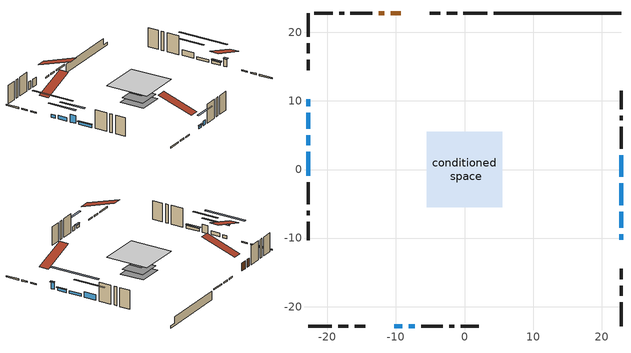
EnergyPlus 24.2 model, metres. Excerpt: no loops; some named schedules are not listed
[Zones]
conditioned space
 floor outside (Floor1 construction): -1.6,-1.6 -1.6,1.6 1.6,1.6 1.6,-1.6 z1.04
 floor outside (Floor2 construction): -0.94,-0.94 -0.94,0.94 0.94,0.94 0.94,-0.94 z1.04
 floor adiabatic (AdiabaticFloorConstruction): -5.54,-5.54 -5.54,5.54 5.54,5.54 5.54,-5.54 z3.48
 floor foundation (Slab1 construction): -3.19,-3.19 -3.19,3.19 3.19,3.19 3.19,-3.19 z-1.19
 floor foundation (Slab2 construction): -2.88,-2.88 -2.88,2.88 2.88,2.88 2.88,-2.88 z0
 wall outside (RimJoist1 construction): 3.31,22.83 -0.16,22.83 / -22.83,-22.83 -19.36,-22.83 / -22.83,22.83 -22.83,19.36 / 22.83,-22.83 22.83,-19.36 z1.04:1.34
 wall outside (RimJoist2 construction): -1.09,22.83 -2.6,22.83 / -18.43,-22.83 -16.92,-22.83 / -22.83,18.43 -22.83,16.92 / 22.83,-18.43 22.83,-16.92 z1.04:1.34
 wall outside (RimJoist3 construction): -3.53,22.83 -5.04,22.83 / -15.99,-22.83 -14.48,-22.83 / -22.83,15.99 -22.83,14.48 / 22.83,-15.99 22.83,-14.48 z1.04:1.34
 wall outside (AdiabaticWallConstruction 1): -9.3,22.83 -10.78,22.83 / -11.71,22.83 -12.52,22.83 z1.04:3.07
 wall outside (AdiabaticWallConstruction): 22.83,-10.22 22.83,-9.41 z1.04:2.92; 22.83,-8.48 22.83,-6.15 / -10.22,-22.83 -9.05,-22.83 / -22.83,10.22 -22.83,9.2 / 22.83,-5.22 22.83,-2.02 / -22.83,2.61 -22.83,-0.94 z1.04:1.75; -22.83,8.28 -22.83,5.94 z1.04:1.96; -22.83,5.01 -22.83,3.54 z1.04:3.07; 22.83,-1.09 22.83,2.11 z1.04:2.49; -8.13,-22.83 -7.26,-22.83 z1.04:2.21
 wall outside (Wall1 construction): -13.45,22.83 -16.64,22.83 / -6.33,-22.83 -3.15,-22.83 / -22.83,-1.87 -22.83,-5.06 / 22.83,3.04 22.83,6.22 z1.04:5.92
 wall outside (Wall2 construction): -17.56,22.83 -18.27,22.83 / -2.22,-22.83 -1.51,-22.83 / -22.83,-5.99 -22.83,-6.7 / 22.83,7.15 22.83,7.86 z1.04:5.92
 wall outside (Wall3 construction): -19.2,22.83 -21.9,22.83 / -0.58,-22.83 2.11,-22.83 / -22.83,-7.62 -22.83,-10.32 / 22.83,8.79 22.83,11.49 z1.04:5.92
 wall foundation (FoundationWall1 construction): 4.24,22.83,-1.19 4.24,22.83,1.04 20.97,22.83,1.04 20.97,22.83,-0.57 22.83,22.83,-0.57 22.83,22.83,-1.19
 window (WindowConstruction 7): 22.83,-10.22 22.83,-9.41 z1.04:2.92
 window (WindowConstruction 5): 22.83,-8.48 22.83,-6.15 z1.04:1.75
 window (WindowConstruction 6): -10.22,-22.83 -9.06,-22.83 z1.04:1.75
 window (WindowConstruction 8): -22.83,10.22 -22.83,9.2 z1.04:1.75
 window (WindowConstruction 9): 22.83,-5.22 22.83,-2.02 z1.04:1.75
 window (WindowConstruction): -22.83,8.28 -22.83,5.94 z1.04:1.95
 window (WindowConstruction 1): -22.83,5.01 -22.83,3.54 z1.04:3.07
 window (WindowConstruction 2): 22.83,-1.09 22.83,2.11 z1.04:2.49
 window (WindowConstruction 3): -8.13,-22.83 -7.26,-22.83 z1.04:2.21
 window (WindowConstruction 4): -22.83,2.61 -22.83,-0.94 z1.04:1.75
 door (Door): -9.3,22.83 -10.78,22.83 z1.04:3.07
 door (Door 1): -11.71,22.83 -12.52,22.83 z1.04:3.07
 ceiling adiabatic (AdiabaticFloorConstruction): 5.54,-5.54 5.54,5.54 -5.54,5.54 -5.54,-5.54 z3.48
 roof outside (Roof1 construction): -8.37,22.83,5.92 -8.37,13.71,8.96 -5.97,13.71,8.96 -5.97,22.83,5.92; -11.15,-22.83,5.92 -11.15,-13.71,8.96 -13.55,-13.71,8.96 -13.55,-22.83,5.92; -22.83,11.15,5.92 -13.71,11.15,8.96 -13.71,13.55,8.96 -22.83,13.55,5.92; 22.83,-11.15,5.92 13.71,-11.15,8.96 13.71,-13.55,8.96 22.83,-13.55,5.92
shading: 22.83,-9.26 22.83,-10.37 23.44,-10.37 23.44,-9.26 z3.07; 22.83,-5.95 22.83,-8.68 23.24,-8.68 23.24,-5.95 z1.95; -8.85,-22.83 -10.42,-22.83 -10.42,-23.24 -8.85,-23.24 z1.95; -22.83,4.12 -22.83,15.3 -23.24,15.3 -23.24,4.12 z6.83; 22.83,3.06 22.83,-10.3 23.24,-10.3 23.24,3.06 z6.83; -22.83,3.3 -22.83,10.92 -23.24,10.92 -23.24,3.3 z4.59; -22.83,0.9 -22.83,7.65 -23.24,7.65 -23.24,0.9 z5.71; 22.83,4.75 22.83,-3.73 23.24,-3.73 23.24,4.75 z5.13; -4.62,-22.83 -10.77,-22.83 -10.77,-23.24 -4.62,-23.24 z4.85; -22.83,-1.14 -22.83,2.81 -23.24,2.81 -23.24,-1.14 z1.95
[Building]
Building 1: Terrain=Suburbs
[Site:Location]
Erieau AUT_ON: Latitude {deg}=42.25; Longitude {deg}=-81.9; Time Zone {hr}=-5; Elevation {m}=178; Keep Site Location Information=Yes
[Site:GroundTemperature:Shallow]
5.2292, 3.30147, 3.1471, 4.0619, 7.73432, 11.3896, 14.5586, 16.5661, 16.7366, 15.1039, 12.0157, 8.47254
[Site:WaterMainsTemperature]
Calculation Method=Schedule; Temperature Schedule=mains temperature schedule
[Material] Roughness=Rough; Thermal Absorptance=0.9
Name | Thickness {m} | Conductivity {W/m-K} | Density {kg/m3} | Specific Heat {J/kg-K} | Solar Absorptance | Visible Absorptance
asphalt or fiberglass shingles | 0.00635 | 0.162714 | 1121.4 | 1465.45 | 0.4 | 0.4
concrete 4.0 in. | 0.1016 | 1.803125 | 2242.8 | 837.4 | 0.7 | 0.7
concrete 8.0 in. | 0.2032 | 1.803125 | 2242.8 | 837.4 | 0.7 | 0.7
door material | 0.04445 | 0.053851 | 512.64 | 1214.23 | 0.7 | 0.7
door material 1 | 0.04445 | 0.20624 | 512.64 | 1214.23 | 0.7 | 0.7
exterior vertical ins | 0.00199794 | 0.029427 | 32.04 | 1214.23 | 0.7 | 0.7
floor covering | 0.0127 | 0.0433444 | 54.468 | 1339.84 | 0.6 | 0.6
floor rigid ins; roof rigid ins | 0.051816 | 0.029427 | 32.04 | 1214.23 | 0.7 | 0.7
floor rigid ins 1; wall rigid ins | 0.512978 | 0.029427 | 32.04 | 1214.23 | 0.7 | 0.7
floor stud and cavity | 0.1397 | 0.768798 | 92.3553 | 1139.71 | 0.7 | 0.7
floor stud and cavity 1 | 0.1397 | 0.251708 | 92.3553 | 1139.71 | 0.7 | 0.7
floor stud and cavity 2 | 0.1397 | 1.75129 | 37.0049 | 1207.88 | 0.7 | 0.7
furniture material conditioned space 1 | 0.1524 | 0.115458 | 640.8 | 1214.23 | 0.6 | 0.6
gypsum board | 0.0127 | 0.160291 | 801 | 837.4 | 0.6 | 0.6
gypsum board 1 | 0.0127 | 0.160291 | 801 | 837.4 | 0.7 | 0.7
osb sheathing 0.5 in. | 0.0127 | 0.115458 | 512.64 | 1214.23 | 0.7 | 0.7
osb sheathing 0.75 in. | 0.01905 | 0.115458 | 512.64 | 1214.23 | 0.7 | 0.7
osb sheathing 2.0 in. | 0.0508 | 0.115458 | 512.64 | 1214.23 | 0.7 | 0.7
rim joist stud and cavity | 0.0508 | 0.0293914 | 125.044 | 1163.47 | 0.6 | 0.6
rim joist stud and cavity 1 | 0.0508 | 0.0383348 | 125.044 | 1163.47 | 0.6 | 0.6
rim joist stud and cavity 2 | 0.0508 | 0.103237 | 50.32683 | 1063.81 | 0.6 | 0.6
roof stud and cavity | 0.2032 | 0.207262 | 78.34581 | 1123.46 | 0.7 | 0.7
wall stud and cavity | 0.1397 | 0.0823866 | 139.0536 | 1170.24 | 0.7 | 0.7
wall stud and cavity 1 | 0.1397 | 0.119486 | 139.0536 | 1170.24 | 0.7 | 0.7
wall stud and cavity 2 | 0.1397 | 0.0958194 | 139.0536 | 1170.24 | 0.7 | 0.7
wall stud and cavity 3 | 0.0889 | 0.380278 | 52.3479 | 1209.89 | 0.7 | 0.7
wall stud and cavity 4 | 0.0889 | 0.391764 | 83.0341 | 1211.67 | 0.7 | 0.7
wood siding | 0.0254 | 0.102417 | 544.68 | 1172.36 | 0.4 | 0.4
wood siding 1; wood siding 2; wood siding 3 | 0.0254 | 0.102417 | 544.68 | 1172.36 | 0.7 | 0.7
[WindowMaterial:SimpleGlazingSystem]
Name | U-Factor {W/m2-K} | Solar Heat Gain Coefficient
WindowMaterial | 2.0878 | 0.5
WindowMaterial 1 | 2.06736 | 0.54
WindowMaterial 2 | 1.84194 | 0.66
WindowMaterial 3 | 2.09461 | 0.5
WindowMaterial 4 | 2.07077 | 0.51
WindowMaterial 5 | 2.12187 | 0.48
WindowMaterial 6 | 3.00934 | 0.59
WindowMaterial 7 | 2.26325 | 0.38
WindowMaterial 8 | 2.02761 | 0.54
[Construction]
AdiabaticFloorConstruction: floor stud and cavity 2, floor rigid ins 1, osb sheathing 0.75 in., floor covering
AdiabaticWallConstruction: wood siding 2, wall rigid ins, wall stud and cavity 3, gypsum board
AdiabaticWallConstruction 1: wood siding 3, wall rigid ins, wall stud and cavity 3, gypsum board
Door: door material
Door 1: door material 1
Floor1 construction: floor stud and cavity, floor rigid ins, osb sheathing 0.75 in., floor covering
Floor2 construction: floor stud and cavity 1, floor rigid ins, osb sheathing 0.75 in., floor covering
FoundationWall1 construction: concrete 8.0 in., gypsum board 1
furniture construction conditioned space 1: furniture material conditioned space 1
PartitionWallConstruction: gypsum board, wall stud and cavity 4, gypsum board
RimJoist1 construction: wood siding 1, osb sheathing 2.0 in., rim joist stud and cavity
RimJoist2 construction: wood siding 1, osb sheathing 2.0 in., rim joist stud and cavity 1
RimJoist3 construction: wood siding 1, rim joist stud and cavity 2
Roof1 construction: asphalt or fiberglass shingles, roof rigid ins, osb sheathing 0.75 in., roof stud and cavity, gypsum board
Slab1 construction; Slab2 construction: concrete 4.0 in.
Wall1 construction: wood siding, osb sheathing 0.5 in., wall stud and cavity, gypsum board
Wall2 construction: wood siding, osb sheathing 0.5 in., wall stud and cavity 1, gypsum board
Wall3 construction: wood siding, osb sheathing 0.5 in., wall stud and cavity 2, gypsum board
WindowConstruction: WindowMaterial
WindowConstruction 1: WindowMaterial 1
WindowConstruction 2: WindowMaterial 2
WindowConstruction 3: WindowMaterial 3
WindowConstruction 4: WindowMaterial 4
WindowConstruction 5; WindowConstruction 6: WindowMaterial 5
WindowConstruction 7: WindowMaterial 6
WindowConstruction 8: WindowMaterial 7
WindowConstruction 9: WindowMaterial 8
[Zone]
conditioned space: Multiplier=1; Volume {m3}=412.5; Part of Total Floor Area=Yes
[Space]
conditioned space 1: Zone=conditioned space; Volume {m3}=412.5
[SurfaceProperty:ExposedFoundationPerimeter] Exposed Perimeter Calculation Method=TotalExposedPerimeter
Name | Total Exposed Perimeter {m}
Slab1 | 18.593
Slab2 | 19.507
[InternalMass] Zone or ZoneList=conditioned space; Space or SpaceList=conditioned space 1
Name | Construction | Surface Area {m2}
furniture mass conditioned space 1 | furniture construction conditioned space 1 | 84.0844
partition wall mass | PartitionWallConstruction | 210.211
[Lights]
interior lighting: Zone or ZoneList or Space or SpaceList=conditioned space 1; Schedule=interior lighting schedule; Design Level Calculation Method=LightingLevel; Lighting Level {W}=343.2; Return Air Fraction=0; Fraction Radiant=0.6; Fraction Visible=0.2; Fraction Replaceable=1
[People]
occupants: Zone or ZoneList or Space or SpaceList=conditioned space 1; Number of People Schedule=occupants schedule; Number of People Calculation Method=People; Number of People=3; Fraction Radiant=0.314171; Sensible Heat Fraction=0.56303; Activity Level Schedule=occupants activity schedule; Carbon Dioxide Generation Rate {m3/s-W}=0; Enable ASHRAE 55 Comfort Warnings=No; Mean Radiant Temperature Calculation Type=EnclosureAveraged
[ElectricEquipment] Zone or ZoneList or Space or SpaceList=conditioned space 1; Design Level Calculation Method=EquipmentLevel
Name | Schedule | Design Level {W} | Fraction Latent | Fraction Radiant | Fraction Lost
clothes dryer | clothes dryer schedule | 140.772 | 0.015 | 0.081 | 0.85
clothes washer | clothes washer schedule | 32.1985 | 0.03 | 0.162 | 0.7
cooking range | cooking range schedule | 215.147 | 0.08 | 0.432 | 0.2
dishwasher | dishwasher schedule | 66.8632 | 0.3 | 0.18 | 0.4
fridge | fridge schedule | 72.9452 | 0 | 0.6 | 0
mech vent house fan | mech vent house fan schedule | 0 | 0 | 0 | 1
mech vent house fan cfis | mech vent house fan cfis schedule | 0 | 0 | 0 | 0
mech vent range fan 0 | mech vent range fan 0 schedule | 57 | 0 | 0 | 1
misc plug loads | misc plug loads schedule | 494.7 | 0.045 | 0.513 | 0.1
whole house fan | Always On Discrete | 0 | 0 | 0 | 1
[OtherEquipment] Zone or ZoneList or Space or SpaceList=conditioned space 1; Design Level Calculation Method=EquipmentLevel
Name | Fuel Type | Schedule | Design Level {W} | Fraction Latent | Fraction Radiant | Fraction Lost
clothes dryer 1 | Electricity | clothes dryer schedule | 0 | 0.015 | 0.081 | 0.85
cooking range 1 | Electricity | cooking range schedule | 0 | 0.08 | 0.432 | 0.2
general water use latent | None | general water use schedule | 62.594 | 1 | 0 | 0
general water use sensible | None | general water use schedule | -61.6891 | 0 | 0.6 | 0
mech vent house fan latent load | None | Always On Discrete | 0 | 1 | 0 | 0
mech vent house fan sensible load | None | Always On Discrete | 0 | 0 | 0 | 0
water heater energy adjustment1 | NaturalGas | Always On Discrete | 0.01 | 0 | 0 | 1
[ZoneInfiltration:DesignFlowRate] Zone or ZoneList or Space or SpaceList=conditioned space 1; Schedule=Always On Discrete; Design Flow Rate Calculation Method=Flow/Zone; Design Flow Rate {m3/s}=0
infil flow; natural vent flow; whole house fan flow
[Foundation:Kiva] Initial Indoor Air Temperature {C}=18; Wall Depth Below Slab {m}=0.2032
Name | Wall Height Above Grade {m} | Custom Block Material Name 1 | Custom Block Depth 1 {m} | Custom Block X Position 1 {m} | Custom Block Z Position 1 {m}
Foundation Kiva 1 | 1.04001 | exterior vertical ins | 2.23001 | 0.2159 | 0
Foundation Kiva 2 | 0.1016
[Foundation:Kiva:Settings]
Soil Conductivity {W/m-K}=0.849921; Soil Density {kg/m3}=1842.3; Soil Specific Heat {J/kg-K}=418.7; Ground Solar Absorptivity=0.9; Ground Thermal Absorptivity=0.9; Ground Surface Roughness {m}=0.03; Far-Field Width {m}=40; Deep-Ground Boundary Condition=ZeroFlux; Deep-Ground Depth {m}=40; Minimum Cell Dimension {m}=0.2; Maximum Cell Growth Coefficient=3; Simulation Timestep=Timestep
[Exterior:Lights]
exterior lighting: Schedule=exterior lighting schedule; Design Level {W}=75.6
[Schedule:Week:Daily]
interior lighting schedule Week Rule - Jan1-Jan27: interior lighting schedule day, interior lighting schedule day, interior lighting schedule day, interior lighting schedule day, interior lighting schedule day, interior lighting schedule day, interior lighting schedule day, interior lighting schedule default day, interior lighting schedule default day, interior lighting schedule default day, interior lighting schedule default day, interior lighting schedule default day
interior lighting schedule Week Rule - Jan28-Feb3: interior lighting schedule day, interior lighting schedule day, interior lighting schedule day, interior lighting schedule day, interior lighting schedule day 1, interior lighting schedule day 1, interior lighting schedule day 1, interior lighting schedule default day, interior lighting schedule default day, interior lighting schedule default day, interior lighting schedule default day, interior lighting schedule default day
interior lighting schedule Week Rule - Feb4-Feb24: interior lighting schedule day 1, interior lighting schedule day 1, interior lighting schedule day 1, interior lighting schedule day 1, interior lighting schedule day 1, interior lighting schedule day 1, interior lighting schedule day 1, interior lighting schedule default day, interior lighting schedule default day, interior lighting schedule default day, interior lighting schedule default day, interior lighting schedule default day
interior lighting schedule Week Rule - Feb25-Mar3: interior lighting schedule day 1, interior lighting schedule day 1, interior lighting schedule day 1, interior lighting schedule day 1, interior lighting schedule day 2, interior lighting schedule day 2, interior lighting schedule day 2, interior lighting schedule default day, interior lighting schedule default day, interior lighting schedule default day, interior lighting schedule default day, interior lighting schedule default day
interior lighting schedule Week Rule - Mar4-Mar31: interior lighting schedule day 2, interior lighting schedule day 2, interior lighting schedule day 2, interior lighting schedule day 2, interior lighting schedule day 2, interior lighting schedule day 2, interior lighting schedule day 2, interior lighting schedule default day, interior lighting schedule default day, interior lighting schedule default day, interior lighting schedule default day, interior lighting schedule default day
interior lighting schedule Week Rule - Apr1-Apr28: interior lighting schedule day 3, interior lighting schedule day 3, interior lighting schedule day 3, interior lighting schedule day 3, interior lighting schedule day 3, interior lighting schedule day 3, interior lighting schedule day 3, interior lighting schedule default day, interior lighting schedule default day, interior lighting schedule default day, interior lighting schedule default day, interior lighting schedule default day
interior lighting schedule Week Rule - Apr29-May5: interior lighting schedule day 3, interior lighting schedule day 3, interior lighting schedule day 4, interior lighting schedule day 4, interior lighting schedule day 4, interior lighting schedule day 4, interior lighting schedule day 4, interior lighting schedule default day, interior lighting schedule default day, interior lighting schedule default day, interior lighting schedule default day, interior lighting schedule default day
interior lighting schedule Week Rule - May6-May26: interior lighting schedule day 4, interior lighting schedule day 4, interior lighting schedule day 4, interior lighting schedule day 4, interior lighting schedule day 4, interior lighting schedule day 4, interior lighting schedule day 4, interior lighting schedule default day, interior lighting schedule default day, interior lighting schedule default day, interior lighting schedule default day, interior lighting schedule default day
interior lighting schedule Week Rule - May27-Jun2: interior lighting schedule day 4, interior lighting schedule day 4, interior lighting schedule day 4, interior lighting schedule day 4, interior lighting schedule day 4, interior lighting schedule day 5, interior lighting schedule day 5, interior lighting schedule default day, interior lighting schedule default day, interior lighting schedule default day, interior lighting schedule default day, interior lighting schedule default day
interior lighting schedule Week Rule - Jun3-Jun30: interior lighting schedule day 5, interior lighting schedule day 5, interior lighting schedule day 5, interior lighting schedule day 5, interior lighting schedule day 5, interior lighting schedule day 5, interior lighting schedule day 5, interior lighting schedule default day, interior lighting schedule default day, interior lighting schedule default day, interior lighting schedule default day, interior lighting schedule default day
interior lighting schedule Week Rule - Jul1-Jul28: interior lighting schedule day 6, interior lighting schedule day 6, interior lighting schedule day 6, interior lighting schedule day 6, interior lighting schedule day 6, interior lighting schedule day 6, interior lighting schedule day 6, interior lighting schedule default day, interior lighting schedule default day, interior lighting schedule default day, interior lighting schedule default day, interior lighting schedule default day
interior lighting schedule Week Rule - Jul29-Aug4: interior lighting schedule day 6, interior lighting schedule day 6, interior lighting schedule day 6, interior lighting schedule day 7, interior lighting schedule day 7, interior lighting schedule day 7, interior lighting schedule day 7, interior lighting schedule default day, interior lighting schedule default day, interior lighting schedule default day, interior lighting schedule default day, interior lighting schedule default day
interior lighting schedule Week Rule - Aug5-Aug25: interior lighting schedule day 7, interior lighting schedule day 7, interior lighting schedule day 7, interior lighting schedule day 7, interior lighting schedule day 7, interior lighting schedule day 7, interior lighting schedule day 7, interior lighting schedule default day, interior lighting schedule default day, interior lighting schedule default day, interior lighting schedule default day, interior lighting schedule default day
interior lighting schedule Week Rule - Aug26-Sep1: interior lighting schedule day 7, interior lighting schedule day 7, interior lighting schedule day 7, interior lighting schedule day 7, interior lighting schedule day 7, interior lighting schedule day 7, interior lighting schedule day 8, interior lighting schedule default day, interior lighting schedule default day, interior lighting schedule default day, interior lighting schedule default day, interior lighting schedule default day
interior lighting schedule Week Rule - Sep2-Sep29: interior lighting schedule day 8, interior lighting schedule day 8, interior lighting schedule day 8, interior lighting schedule day 8, interior lighting schedule day 8, interior lighting schedule day 8, interior lighting schedule day 8, interior lighting schedule default day, interior lighting schedule default day, interior lighting schedule default day, interior lighting schedule default day, interior lighting schedule default day
interior lighting schedule Week Rule - Sep30-Oct6: interior lighting schedule day 8, interior lighting schedule day 9, interior lighting schedule day 9, interior lighting schedule day 9, interior lighting schedule day 9, interior lighting schedule day 9, interior lighting schedule day 9, interior lighting schedule default day, interior lighting schedule default day, interior lighting schedule default day, interior lighting schedule default day, interior lighting schedule default day
interior lighting schedule Week Rule - Oct7-Oct27: interior lighting schedule day 9, interior lighting schedule day 9, interior lighting schedule day 9, interior lighting schedule day 9, interior lighting schedule day 9, interior lighting schedule day 9, interior lighting schedule day 9, interior lighting schedule default day, interior lighting schedule default day, interior lighting schedule default day, interior lighting schedule default day, interior lighting schedule default day
interior lighting schedule Week Rule - Oct28-Nov3: interior lighting schedule day 9, interior lighting schedule day 9, interior lighting schedule day 9, interior lighting schedule day 9, interior lighting schedule day 10, interior lighting schedule day 10, interior lighting schedule day 10, interior lighting schedule default day, interior lighting schedule default day, interior lighting schedule default day, interior lighting schedule default day, interior lighting schedule default day
interior lighting schedule Week Rule - Nov4-Nov24: interior lighting schedule day 10, interior lighting schedule day 10, interior lighting schedule day 10, interior lighting schedule day 10, interior lighting schedule day 10, interior lighting schedule day 10, interior lighting schedule day 10, interior lighting schedule default day, interior lighting schedule default day, interior lighting schedule default day, interior lighting schedule default day, interior lighting schedule default day
interior lighting schedule Week Rule - Nov25-Dec1: interior lighting schedule day 10, interior lighting schedule day 10, interior lighting schedule day 10, interior lighting schedule day 10, interior lighting schedule day 10, interior lighting schedule day 10, interior lighting schedule day 11, interior lighting schedule default day, interior lighting schedule default day, interior lighting schedule default day, interior lighting schedule default day, interior lighting schedule default day
interior lighting schedule Week Rule - Dec2-Dec31: interior lighting schedule day 11, interior lighting schedule day 11, interior lighting schedule day 11, interior lighting schedule day 11, interior lighting schedule day 11, interior lighting schedule day 11, interior lighting schedule day 11, interior lighting schedule default day, interior lighting schedule default day, interior lighting schedule default day, interior lighting schedule default day, interior lighting schedule default day
occupants schedule Week Rule - Jan1-Dec31: occupants schedule day, occupants schedule day, occupants schedule day, occupants schedule day, occupants schedule day, occupants schedule day, occupants schedule day, occupants schedule default day, occupants schedule default day, occupants schedule default day, occupants schedule default day, occupants schedule default day
clothes dryer schedule Week Rule - Jan1-Dec31: clothes dryer schedule day, clothes dryer schedule day, clothes dryer schedule day, clothes dryer schedule day, clothes dryer schedule day, clothes dryer schedule day, clothes dryer schedule day, clothes dryer schedule default day, clothes dryer schedule default day, clothes dryer schedule default day, clothes dryer schedule default day, clothes dryer schedule default day
clothes washer schedule Week Rule - Jan1-Dec31: clothes washer schedule day, clothes washer schedule day, clothes washer schedule day, clothes washer schedule day, clothes washer schedule day, clothes washer schedule day, clothes washer schedule day, clothes washer schedule default day, clothes washer schedule default day, clothes washer schedule default day, clothes washer schedule default day, clothes washer schedule default day
cooking range schedule Week Rule - Jan1-Dec31: cooking range schedule day, cooking range schedule day, cooking range schedule day, cooking range schedule day, cooking range schedule day, cooking range schedule day, cooking range schedule day, cooking range schedule default day, cooking range schedule default day, cooking range schedule default day, cooking range schedule default day, cooking range schedule default day
dishwasher schedule Week Rule - Jan1-Dec31: dishwasher schedule day, dishwasher schedule day, dishwasher schedule day, dishwasher schedule day, dishwasher schedule day, dishwasher schedule day, dishwasher schedule day, dishwasher schedule default day, dishwasher schedule default day, dishwasher schedule default day, dishwasher schedule default day, dishwasher schedule default day
mech vent range fan 0 schedule Week Rule - Jan1-Dec31: mech vent range fan 0 schedule day, mech vent range fan 0 schedule day, mech vent range fan 0 schedule day, mech vent range fan 0 schedule day, mech vent range fan 0 schedule day, mech vent range fan 0 schedule day, mech vent range fan 0 schedule day, mech vent range fan 0 schedule default day, mech vent range fan 0 schedule default day, mech vent range fan 0 schedule default day, mech vent range fan 0 schedule default day, mech vent range fan 0 schedule default day
misc plug loads schedule Week Rule - Jan1-Dec31: misc plug loads schedule day, misc plug loads schedule day, misc plug loads schedule day, misc plug loads schedule day, misc plug loads schedule day, misc plug loads schedule day, misc plug loads schedule day, misc plug loads schedule default day, misc plug loads schedule default day, misc plug loads schedule default day, misc plug loads schedule default day, misc plug loads schedule default day
general water use schedule Week Rule - Jan1-Dec31: general water use schedule day, general water use schedule day, general water use schedule day, general water use schedule day, general water use schedule day, general water use schedule day, general water use schedule day, general water use schedule default day, general water use schedule default day, general water use schedule default day, general water use schedule default day, general water use schedule default day
exterior lighting schedule Week Rule - Jan1-Jan27: exterior lighting schedule day, exterior lighting schedule day, exterior lighting schedule day, exterior lighting schedule day, exterior lighting schedule day, exterior lighting schedule day, exterior lighting schedule day, exterior lighting schedule default day, exterior lighting schedule default day, exterior lighting schedule default day, exterior lighting schedule default day, exterior lighting schedule default day
exterior lighting schedule Week Rule - Jan28-Feb3: exterior lighting schedule day, exterior lighting schedule day, exterior lighting schedule day, exterior lighting schedule day, exterior lighting schedule day 1, exterior lighting schedule day 1, exterior lighting schedule day 1, exterior lighting schedule default day, exterior lighting schedule default day, exterior lighting schedule default day, exterior lighting schedule default day, exterior lighting schedule default day
exterior lighting schedule Week Rule - Feb4-Feb24: exterior lighting schedule day 1, exterior lighting schedule day 1, exterior lighting schedule day 1, exterior lighting schedule day 1, exterior lighting schedule day 1, exterior lighting schedule day 1, exterior lighting schedule day 1, exterior lighting schedule default day, exterior lighting schedule default day, exterior lighting schedule default day, exterior lighting schedule default day, exterior lighting schedule default day
exterior lighting schedule Week Rule - Feb25-Mar3: exterior lighting schedule day 1, exterior lighting schedule day 1, exterior lighting schedule day 1, exterior lighting schedule day 1, exterior lighting schedule day 2, exterior lighting schedule day 2, exterior lighting schedule day 2, exterior lighting schedule default day, exterior lighting schedule default day, exterior lighting schedule default day, exterior lighting schedule default day, exterior lighting schedule default day
exterior lighting schedule Week Rule - Mar4-Mar31: exterior lighting schedule day 2, exterior lighting schedule day 2, exterior lighting schedule day 2, exterior lighting schedule day 2, exterior lighting schedule day 2, exterior lighting schedule day 2, exterior lighting schedule day 2, exterior lighting schedule default day, exterior lighting schedule default day, exterior lighting schedule default day, exterior lighting schedule default day, exterior lighting schedule default day
exterior lighting schedule Week Rule - Apr1-Apr28: exterior lighting schedule day 3, exterior lighting schedule day 3, exterior lighting schedule day 3, exterior lighting schedule day 3, exterior lighting schedule day 3, exterior lighting schedule day 3, exterior lighting schedule day 3, exterior lighting schedule default day, exterior lighting schedule default day, exterior lighting schedule default day, exterior lighting schedule default day, exterior lighting schedule default day
exterior lighting schedule Week Rule - Apr29-May5: exterior lighting schedule day 3, exterior lighting schedule day 3, exterior lighting schedule day 4, exterior lighting schedule day 4, exterior lighting schedule day 4, exterior lighting schedule day 4, exterior lighting schedule day 4, exterior lighting schedule default day, exterior lighting schedule default day, exterior lighting schedule default day, exterior lighting schedule default day, exterior lighting schedule default day
exterior lighting schedule Week Rule - May6-May26: exterior lighting schedule day 4, exterior lighting schedule day 4, exterior lighting schedule day 4, exterior lighting schedule day 4, exterior lighting schedule day 4, exterior lighting schedule day 4, exterior lighting schedule day 4, exterior lighting schedule default day, exterior lighting schedule default day, exterior lighting schedule default day, exterior lighting schedule default day, exterior lighting schedule default day
exterior lighting schedule Week Rule - May27-Jun2: exterior lighting schedule day 4, exterior lighting schedule day 4, exterior lighting schedule day 4, exterior lighting schedule day 4, exterior lighting schedule day 4, exterior lighting schedule day 5, exterior lighting schedule day 5, exterior lighting schedule default day, exterior lighting schedule default day, exterior lighting schedule default day, exterior lighting schedule default day, exterior lighting schedule default day
exterior lighting schedule Week Rule - Jun3-Jun30: exterior lighting schedule day 5, exterior lighting schedule day 5, exterior lighting schedule day 5, exterior lighting schedule day 5, exterior lighting schedule day 5, exterior lighting schedule day 5, exterior lighting schedule day 5, exterior lighting schedule default day, exterior lighting schedule default day, exterior lighting schedule default day, exterior lighting schedule default day, exterior lighting schedule default day
exterior lighting schedule Week Rule - Jul1-Jul28: exterior lighting schedule day 6, exterior lighting schedule day 6, exterior lighting schedule day 6, exterior lighting schedule day 6, exterior lighting schedule day 6, exterior lighting schedule day 6, exterior lighting schedule day 6, exterior lighting schedule default day, exterior lighting schedule default day, exterior lighting schedule default day, exterior lighting schedule default day, exterior lighting schedule default day
exterior lighting schedule Week Rule - Jul29-Aug4: exterior lighting schedule day 6, exterior lighting schedule day 6, exterior lighting schedule day 6, exterior lighting schedule day 7, exterior lighting schedule day 7, exterior lighting schedule day 7, exterior lighting schedule day 7, exterior lighting schedule default day, exterior lighting schedule default day, exterior lighting schedule default day, exterior lighting schedule default day, exterior lighting schedule default day
exterior lighting schedule Week Rule - Aug5-Aug25: exterior lighting schedule day 7, exterior lighting schedule day 7, exterior lighting schedule day 7, exterior lighting schedule day 7, exterior lighting schedule day 7, exterior lighting schedule day 7, exterior lighting schedule day 7, exterior lighting schedule default day, exterior lighting schedule default day, exterior lighting schedule default day, exterior lighting schedule default day, exterior lighting schedule default day
exterior lighting schedule Week Rule - Aug26-Sep1: exterior lighting schedule day 7, exterior lighting schedule day 7, exterior lighting schedule day 7, exterior lighting schedule day 7, exterior lighting schedule day 7, exterior lighting schedule day 7, exterior lighting schedule day 8, exterior lighting schedule default day, exterior lighting schedule default day, exterior lighting schedule default day, exterior lighting schedule default day, exterior lighting schedule default day
exterior lighting schedule Week Rule - Sep2-Sep29: exterior lighting schedule day 8, exterior lighting schedule day 8, exterior lighting schedule day 8, exterior lighting schedule day 8, exterior lighting schedule day 8, exterior lighting schedule day 8, exterior lighting schedule day 8, exterior lighting schedule default day, exterior lighting schedule default day, exterior lighting schedule default day, exterior lighting schedule default day, exterior lighting schedule default day
exterior lighting schedule Week Rule - Sep30-Oct6: exterior lighting schedule day 8, exterior lighting schedule day 9, exterior lighting schedule day 9, exterior lighting schedule day 9, exterior lighting schedule day 9, exterior lighting schedule day 9, exterior lighting schedule day 9, exterior lighting schedule default day, exterior lighting schedule default day, exterior lighting schedule default day, exterior lighting schedule default day, exterior lighting schedule default day
exterior lighting schedule Week Rule - Oct7-Oct27: exterior lighting schedule day 9, exterior lighting schedule day 9, exterior lighting schedule day 9, exterior lighting schedule day 9, exterior lighting schedule day 9, exterior lighting schedule day 9, exterior lighting schedule day 9, exterior lighting schedule default day, exterior lighting schedule default day, exterior lighting schedule default day, exterior lighting schedule default day, exterior lighting schedule default day
exterior lighting schedule Week Rule - Oct28-Nov3: exterior lighting schedule day 9, exterior lighting schedule day 9, exterior lighting schedule day 9, exterior lighting schedule day 9, exterior lighting schedule day 10, exterior lighting schedule day 10, exterior lighting schedule day 10, exterior lighting schedule default day, exterior lighting schedule default day, exterior lighting schedule default day, exterior lighting schedule default day, exterior lighting schedule default day
exterior lighting schedule Week Rule - Nov4-Nov24: exterior lighting schedule day 10, exterior lighting schedule day 10, exterior lighting schedule day 10, exterior lighting schedule day 10, exterior lighting schedule day 10, exterior lighting schedule day 10, exterior lighting schedule day 10, exterior lighting schedule default day, exterior lighting schedule default day, exterior lighting schedule default day, exterior lighting schedule default day, exterior lighting schedule default day
exterior lighting schedule Week Rule - Nov25-Dec1: exterior lighting schedule day 10, exterior lighting schedule day 10, exterior lighting schedule day 10, exterior lighting schedule day 10, exterior lighting schedule day 10, exterior lighting schedule day 10, exterior lighting schedule day 11, exterior lighting schedule default day, exterior lighting schedule default day, exterior lighting schedule default day, exterior lighting schedule default day, exterior lighting schedule default day
[Schedule:Year]
interior lighting schedule: interior lighting schedule Week Rule - Jan1-Jan27, 1, 1, 1, 27, interior lighting schedule Week Rule - Jan28-Feb3, 1, 28, 2, 3, interior lighting schedule Week Rule - Feb4-Feb24, 2, 4, 2, 24, interior lighting schedule Week Rule - Feb25-Mar3, 2, 25, 3, 3, interior lighting schedule Week Rule - Mar4-Mar31, 3, 4, 3, 31, interior lighting schedule Week Rule - Apr1-Apr28, 4, 1, 4, 28, interior lighting schedule Week Rule - Apr29-May5, 4, 29, 5, 5, interior lighting schedule Week Rule - May6-May26, 5, 6, 5, 26, interior lighting schedule Week Rule - May27-Jun2, 5, 27, 6, 2, interior lighting schedule Week Rule - Jun3-Jun30, 6, 3, 6, 30, interior lighting schedule Week Rule - Jul1-Jul28, 7, 1, 7, 28, interior lighting schedule Week Rule - Jul29-Aug4, 7, 29, 8, 4, interior lighting schedule Week Rule - Aug5-Aug25, 8, 5, 8, 25, interior lighting schedule Week Rule - Aug26-Sep1, 8, 26, 9, 1, interior lighting schedule Week Rule - Sep2-Sep29, 9, 2, 9, 29, interior lighting schedule Week Rule - Sep30-Oct6, 9, 30, 10, 6, interior lighting schedule Week Rule - Oct7-Oct27, 10, 7, 10, 27, interior lighting schedule Week Rule - Oct28-Nov3, 10, 28, 11, 3, interior lighting schedule Week Rule - Nov4-Nov24, 11, 4, 11, 24, interior lighting schedule Week Rule - Nov25-Dec1, 11, 25, 12, 1, interior lighting schedule Week Rule - Dec2-Dec31, 12, 2, 12, 31
occupants schedule: occupants schedule Week Rule - Jan1-Dec31, 1, 1, 12, 31
clothes dryer schedule: clothes dryer schedule Week Rule - Jan1-Dec31, 1, 1, 12, 31
clothes washer schedule: clothes washer schedule Week Rule - Jan1-Dec31, 1, 1, 12, 31
cooking range schedule: cooking range schedule Week Rule - Jan1-Dec31, 1, 1, 12, 31
dishwasher schedule: dishwasher schedule Week Rule - Jan1-Dec31, 1, 1, 12, 31
mech vent range fan 0 schedule: mech vent range fan 0 schedule Week Rule - Jan1-Dec31, 1, 1, 12, 31
misc plug loads schedule: misc plug loads schedule Week Rule - Jan1-Dec31, 1, 1, 12, 31
general water use schedule: general water use schedule Week Rule - Jan1-Dec31, 1, 1, 12, 31
exterior lighting schedule: exterior lighting schedule Week Rule - Jan1-Jan27, 1, 1, 1, 27, exterior lighting schedule Week Rule - Jan28-Feb3, 1, 28, 2, 3, exterior lighting schedule Week Rule - Feb4-Feb24, 2, 4, 2, 24, exterior lighting schedule Week Rule - Feb25-Mar3, 2, 25, 3, 3, exterior lighting schedule Week Rule - Mar4-Mar31, 3, 4, 3, 31, exterior lighting schedule Week Rule - Apr1-Apr28, 4, 1, 4, 28, exterior lighting schedule Week Rule - Apr29-May5, 4, 29, 5, 5, exterior lighting schedule Week Rule - May6-May26, 5, 6, 5, 26, exterior lighting schedule Week Rule - May27-Jun2, 5, 27, 6, 2, exterior lighting schedule Week Rule - Jun3-Jun30, 6, 3, 6, 30, exterior lighting schedule Week Rule - Jul1-Jul28, 7, 1, 7, 28, exterior lighting schedule Week Rule - Jul29-Aug4, 7, 29, 8, 4, exterior lighting schedule Week Rule - Aug5-Aug25, 8, 5, 8, 25, exterior lighting schedule Week Rule - Aug26-Sep1, 8, 26, 9, 1, exterior lighting schedule Week Rule - Sep2-Sep29, 9, 2, 9, 29, exterior lighting schedule Week Rule - Sep30-Oct6, 9, 30, 10, 6, exterior lighting schedule Week Rule - Oct7-Oct27, 10, 7, 10, 27, exterior lighting schedule Week Rule - Oct28-Nov3, 10, 28, 11, 3, exterior lighting schedule Week Rule - Nov4-Nov24, 11, 4, 11, 24, exterior lighting schedule Week Rule - Nov25-Dec1, 11, 25, 12, 1, exterior lighting schedule Week Rule - Dec2-Dec31, 12, 2, 12, 31
[Schedule:Constant]
Name | Hourly Value
occupants activity schedule | 117.228
fridge schedule | 0
mech vent house fan schedule; mech vent house fan cfis schedule; Always On Discrete | 1
[Schedule:Compact]
mains temperature schedule: Through: 01/01, For: AllDays, Until: 24:00, 8.89333, Through: 01/02, For: AllDays, Until: 24:00, 8.82722, Through: 01/03, For: AllDays, Until: 24:00, 8.76167, Through: 01/04, For: AllDays, Until: 24:00, 8.69778, Through: 01/05, For: AllDays, Until: 24:00, 8.635, Through: 01/06, For: AllDays, Until: 24:00, 8.57333, Through: 01/07, For: AllDays, Until: 24:00, 8.51333, Through: 01/08, For: AllDays, Until: 24:00, 8.455, Through: 01/09, For: AllDays, Until: 24:00, 8.39778, Through: 01/10, For: AllDays, Until: 24:00, 8.34167, Through: 01/11, For: AllDays, Until: 24:00, 8.28722, Through: 01/12, For: AllDays, Until: 24:00, 8.23444, Through: 01/13, For: AllDays, Until: 24:00, 8.18278, Through: 01/14, For: AllDays, Until: 24:00, 8.13222, Through: 01/15, For: AllDays, Until: 24:00, 8.08389, Through: 01/16, For: AllDays, Until: 24:00, 8.03667, Through: 01/17, For: AllDays, Until: 24:00, 7.99111, Through: 01/18, For: AllDays, Until: 24:00, 7.94667, Through: 01/19, For: AllDays, Until: 24:00, 7.90389, Through: 01/20, For: AllDays, Until: 24:00, 7.86278, Through: 01/21, For: AllDays, Until: 24:00, 7.82333, Through: 01/22, For: AllDays, Until: 24:00, 7.78556, Through: 01/23, For: AllDays, Until: 24:00, 7.74889, Through: 01/24, For: AllDays, Until: 24:00, 7.71444, Through: 01/25, For: AllDays, Until: 24:00, 7.68111, Through: 01/26, For: AllDays, Until: 24:00, 7.64944, Through: 01/27, For: AllDays, Until: 24:00, 7.61944, Through: 01/28, For: AllDays, Until: 24:00, 7.59111, Through: 01/29, For: AllDays, Until: 24:00, 7.56444, Through: 01/30, For: AllDays, Until: 24:00, 7.53944, Through: 01/31, For: AllDays, Until: 24:00, 7.51611, Through: 02/01, For: AllDays, Until: 24:00, 7.49444, Through: 02/02, For: AllDays, Until: 24:00, 7.47389, Through: 02/03, For: AllDays, Until: 24:00, 7.45556, Through: 02/04, For: AllDays, Until: 24:00, 7.43889, Through: 02/05, For: AllDays, Until: 24:00, 7.42389, Through: 02/06, For: AllDays, Until: 24:00, 7.41056, Through: 02/07, For: AllDays, Until: 24:00, 7.39889, Through: 02/08, For: AllDays, Until: 24:00, 7.38833, Through: 02/09, For: AllDays, Until: 24:00, 7.38, Through: 02/10, For: AllDays, Until: 24:00, 7.37389, Through: 02/11, For: AllDays, Until: 24:00, 7.36889, Through: 02/12, For: AllDays, Until: 24:00, 7.36556, Through: 02/13, For: AllDays, Until: 24:00, 7.36389, Through: 02/14, For: AllDays, Until: 24:00, 7.36389, Through: 02/15, For: AllDays, Until: 24:00, 7.36611, Through: 02/16, For: AllDays, Until: 24:00, 7.36944, Through: 02/17, For: AllDays, Until: 24:00, 7.375, Through: 02/18, For: AllDays, Until: 24:00, 7.38167, Through: 02/19, For: AllDays, Until: 24:00, 7.39056, Through: 02/20, For: AllDays, Until: 24:00, 7.40056, Through: 02/21, For: AllDays, Until: 24:00, 7.41278, Through: 02/22, For: AllDays, Until: 24:00, 7.42667, Through: 02/23, For: AllDays, Until: 24:00, 7.44222, Through: 02/24, For: AllDays, Until: 24:00, 7.45889, Through: 02/25, For: AllDays, Until: 24:00, 7.47778, Through: 02/26, For: AllDays, Until: 24:00, 7.49833, Through: 02/27, For: AllDays, Until: 24:00, 7.52056, Through: 02/28, For: AllDays, Until: 24:00, 7.54444, Through: 03/01, For: AllDays, Until: 24:00, 7.56944, Through: 03/02, For: AllDays, Until: 24:00, 7.59667, Through: 03/03, For: AllDays, Until: 24:00, 7.62556, Through: 03/04, For: AllDays, Until: 24:00, 7.65556, Through: 03/05, For: AllDays, Until: 24:00, 7.68778, Through: 03/06, For: AllDays, Until: 24:00, 7.72111, Through: 03/07, For: AllDays, Until: 24:00, 7.75611, Through: 03/08, For: AllDays, Until: 24:00, 7.79278, Through: 03/09, For: AllDays, Until: 24:00, 7.83111, Through: 03/10, For: AllDays, Until: 24:00, 7.87111, Through: 03/11, For: AllDays, Until: 24:00, 7.91222, Through: 03/12, For: AllDays, Until: 24:00, 7.95556, Through: 03/13, For: AllDays, Until: 24:00, 8, Through: 03/14, For: AllDays, Until: 24:00, 8.04556, Through: 03/15, For: AllDays, Until: 24:00, 8.09333, Through: 03/16, For: AllDays, Until: 24:00, 8.14222, Through: 03/17, For: AllDays, Until: 24:00, 8.19278, Through: 03/18, For: AllDays, Until: 24:00, 8.24444, Through: 03/19, For: AllDays, Until: 24:00, 8.29778, Through: 03/20, For: AllDays, Until: 24:00, 8.35278, Through: 03/21, For: AllDays, Until: 24:00, 8.40889, Through: 03/22, For: AllDays, Until: 24:00, 8.46611, Through: 03/23, For: AllDays, Until: 24:00, 8.52556, Through: 03/24, For: AllDays, Until: 24:00, 8.58556, Through: 03/25, For: AllDays, Until: 24:00, 8.64722, Through: 03/26, For: AllDays, Until: 24:00, 8.71, Through: 03/27, For: AllDays, Until: 24:00, 8.77444, Through: 03/28, For: AllDays, Until: 24:00, 8.84, Through: 03/29, For: AllDays, Until: 24:00, 8.90667, Through: 03/30, For: AllDays, Until: 24:00, 8.975, Through: 03/31, For: AllDays, Until: 24:00, 9.04389, Through: 04/01, For: AllDays, Until: 24:00, 9.11444, Through: 04/02, For: AllDays, Until: 24:00, 9.18611, Through: 04/03, For: AllDays, Until: 24:00, 9.25889, Through: 04/04, For: AllDays, Until: 24:00, 9.33278, Through: 04/05, For: AllDays, Until: 24:00, 9.40833, Through: 04/06, For: AllDays, Until: 24:00, 9.48444, Through: 04/07, For: AllDays, Until: 24:00, 9.56167, Through: 04/08, For: AllDays, Until: 24:00, 9.64, Through: 04/09, For: AllDays, Until: 24:00, 9.71889, Through: 04/10, For: AllDays, Until: 24:00, 9.79944, Through: 04/11, For: AllDays, Until: 24:00, 9.88056, Through: 04/12, For: AllDays, Until: 24:00, 9.96333, Through: 04/13, For: AllDays, Until: 24:00, 10.0461, Through: 04/14, For: AllDays, Until: 24:00, 10.1306, Through: 04/15, For: AllDays, Until: 24:00, 10.2156, Through: 04/16, For: AllDays, Until: 24:00, 10.3011, Through: 04/17, For: AllDays, Until: 24:00, 10.3878, Through: 04/18, For: AllDays, Until: 24:00, 10.4756, Through: 04/19, For: AllDays, Until: 24:00, 10.5639, Through: 04/20, For: AllDays, Until: 24:00, 10.6528, Through: 04/21, For: AllDays, Until: 24:00, 10.7422, Through: 04/22, For: AllDays, Until: 24:00, 10.8328, Through: 04/23, For: AllDays, Until: 24:00, 10.9239, Through: 04/24, For: AllDays, Until: 24:00, 11.0156, Through: 04/25, For: AllDays, Until: 24:00, 11.1083, Through: 04/26, For: AllDays, Until: 24:00, 11.2011, Through: 04/27, For: AllDays, Until: 24:00, 11.295, Through: 04/28, For: AllDays, Until: 24:00, 11.3889, Through: 04/29, For: AllDays, Until: 24:00, 11.4833, Through: 04/30, For: AllDays, Until: 24:00, 11.5783, Through: 05/01, For: AllDays, Until: 24:00, 11.6739, Through: 05/02, For: AllDays, Until: 24:00, 11.77, Through: 05/03, For: AllDays, Until: 24:00, 11.8661, Through: 05/04, For: AllDays, Until: 24:00, 11.9633, Through: 05/05, For: AllDays, Until: 24:00, 12.06, Through: 05/06, For: AllDays, Until: 24:00, 12.1578, Through: 05/07, For: AllDays, Until: 24:00, 12.255, Through: 05/08, For: AllDays, Until: 24:00, 12.3533, Through: 05/09, For: AllDays, Until: 24:00, 12.4511, Through: 05/10, For: AllDays, Until: 24:00, 12.5494, Through: 05/11, For: AllDays, Until: 24:00, 12.6483, Through: 05/12, For: AllDays, Until: 24:00, 12.7467, Through: 05/13, For: AllDays, Until: 24:00, 12.8456, Through: 05/14, For: AllDays, Until: 24:00, 12.9444, Through: 05/15, For: AllDays, Until: 24:00, 13.0433, Through: 05/16, For: AllDays, Until: 24:00, 13.1422, Through: 05/17, For: AllDays, Until: 24:00, 13.2411, Through: 05/18, For: AllDays, Until: 24:00, 13.34, Through: 05/19, For: AllDays, Until: 24:00, 13.4383, Through: 05/20, For: AllDays, Until: 24:00, 13.5372, Through: 05/21, For: AllDays, Until: 24:00, 13.6356, Through: 05/22, For: AllDays, Until: 24:00, 13.7339, Through: 05/23, For: AllDays, Until: 24:00, 13.8322, Through: 05/24, For: AllDays, Until: 24:00, 13.9306, Through: 05/25, For: AllDays, Until: 24:00, 14.0283, Through: 05/26, For: AllDays, Until: 24:00, 14.1256, Through: 05/27, For: AllDays, Until: 24:00, 14.2228, Through: 05/28, For: AllDays, Until: 24:00, 14.3194, Through: 05/29, For: AllDays, Until: 24:00, 14.4161, Through: 05/30, For: AllDays, Until: 24:00, 14.5122, Through: 05/31, For: AllDays, Until: 24:00, 14.6078, Through: 06/01, For: AllDays, Until: 24:00, 14.7033, Through: 06/02, For: AllDays, Until: 24:00, 14.7978, Through: 06/03, For: AllDays, Until: 24:00, 14.8922, Through: 06/04, For: AllDays, Until: 24:00, 14.9861, Through: 06/05, For: AllDays, Until: 24:00, 15.0789, Through: 06/06, For: AllDays, Until: 24:00, 15.1717, Through: 06/07, For: AllDays, Until: 24:00, 15.2639, Through: 06/08, For: AllDays, Until: 24:00, 15.355, Through: 06/09, For: AllDays, Until: 24:00, 15.4456, Through: 06/10, For: AllDays, Until: 24:00, 15.5356, Through: 06/11, For: AllDays, Until: 24:00, 15.625, Through: 06/12, For: AllDays, Until: 24:00, 15.7139, Through: 06/13, For: AllDays, Until: 24:00, 15.8017, Through: 06/14, For: AllDays, Until: 24:00, 15.8883, Through: 06/15, For: AllDays, Until: 24:00, 15.9744, Through: 06/16, For: AllDays, Until: 24:00, 16.06, Through: 06/17, For: AllDays, Until: 24:00, 16.1444, Through: 06/18, For: AllDays, Until: 24:00, 16.2278, Through: 06/19, For: AllDays, Until: 24:00, 16.3106, Through: 06/20, For: AllDays, Until: 24:00, 16.3922, Through: 06/21, For: AllDays, Until: 24:00, 16.4728, Through: 06/22, For: AllDays, Until: 24:00, 16.5522, Through: 06/23, For: AllDays, Until: 24:00, 16.6311, Through: 06/24, For: AllDays, Until: 24:00, 16.7089, Through: 06/25, For: AllDays, Until: 24:00, 16.7856, Through: 06/26, For: AllDays, Until: 24:00, 16.8606, Through: 06/27, For: AllDays, Until: 24:00, 16.935, Through: 06/28, For: AllDays, Until: 24:00, 17.0083, Through: 06/29, For: AllDays, Until: 24:00, 17.0806, Through: 06/30, For: AllDays, Until: 24:00, 17.1511, Through: 07/01, For: AllDays, Until: 24:00, 17.2211, Through: 07/02, For: AllDays, Until: 24:00, 17.2894, Through: 07/03, For: AllDays, Until: 24:00, 17.3567, Through: 07/04, For: AllDays, Until: 24:00, 17.4228, Through: 07/05, For: AllDays, Until: 24:00, 17.4878, Through: 07/06, For: AllDays, Until: 24:00, 17.5511, Through: 07/07, For: AllDays, Until: 24:00, 17.6133, Through: 07/08, For: AllDays, Until: 24:00, 17.6739, Through: 07/09, For: AllDays, Until: 24:00, 17.7333, Through: 07/10, For: AllDays, Until: 24:00, 17.7911, Through: 07/11, For: AllDays, Until: 24:00, 17.8478, Through: 07/12, For: AllDays, Until: 24:00, 17.9033, Through: 07/13, For: AllDays, Until: 24:00, 17.9572, Through: 07/14, For: AllDays, Until: 24:00, 18.0094, Through: 07/15, For: AllDays, Until: 24:00, 18.0606, Through: 07/16, For: AllDays, Until: 24:00, 18.11, Through: 07/17, For: AllDays, Until: 24:00, 18.1578, Through: 07/18, For: AllDays, Until: 24:00, 18.2044, Through: 07/19, For: AllDays, Until: 24:00, 18.2494, Through: 07/20, For: AllDays, Until: 24:00, 18.2928, Through: 07/21, For: AllDays, Until: 24:00, 18.335, Through: 07/22, For: AllDays, Until: 24:00, 18.3756, Through: 07/23, For: AllDays, Until: 24:00, 18.4139, Through: 07/24, For: AllDays, Until: 24:00, 18.4517, Through: 07/25, For: AllDays, Until: 24:00, 18.4872, Through: 07/26, For: AllDays, Until: 24:00, 18.5211, Through: 07/27, For: AllDays, Until: 24:00, 18.5539, Through: 07/28, For: AllDays, Until: 24:00, 18.5844, Through: 07/29, For: AllDays, Until: 24:00, 18.6139, Through: 07/30, For: AllDays, Until: 24:00, 18.6417, Through: 07/31, For: AllDays, Until: 24:00, 18.6678, Through: 08/01, For: AllDays, Until: 24:00, 18.6917, Through: 08/02, For: AllDays, Until: 24:00, 18.7144, Through: 08/03, For: AllDays, Until: 24:00, 18.7356, Through: 08/04, For: AllDays, Until: 24:00, 18.755, Through: 08/05, For: AllDays, Until: 24:00, 18.7728, Through: 08/06, For: AllDays, Until: 24:00, 18.7889, Through: 08/07, For: AllDays, Until: 24:00, 18.8028, Through: 08/08, For: AllDays, Until: 24:00, 18.8156, Through: 08/09, For: AllDays, Until: 24:00, 18.8267, Through: 08/10, For: AllDays, Until: 24:00, 18.8361, Through: 08/11, For: AllDays, Until: 24:00, 18.8433, Through: 08/12, For: AllDays, Until: 24:00, 18.8494, Through: 08/13, For: AllDays, Until: 24:00, 18.8533, Through: 08/14, For: AllDays, Until: 24:00, 18.8561, Through: 08/15, For: AllDays, Until: 24:00, 18.8567, Through: 08/16, For: AllDays, Until: 24:00, 18.8561, Through: 08/17, For: AllDays, Until: 24:00, 18.8533, Through: 08/18, For: AllDays, Until: 24:00, 18.8489, Through: 08/19, For: AllDays, Until: 24:00, 18.8428, Through: 08/20, For: AllDays, Until: 24:00, 18.835, Through: 08/21, For: AllDays, Until: 24:00, 18.8256, Through: 08/22, For: AllDays, Until: 24:00, 18.8144, Through: 08/23, For: AllDays, Until: 24:00, 18.8017, Through: 08/24, For: AllDays, Until: 24:00, 18.7872, Through: 08/25, For: AllDays, Until: 24:00, 18.7711, Through: 08/26, For: AllDays, Until: 24:00, 18.7533, Through: 08/27, For: AllDays, Until: 24:00, 18.7339, Through: 08/28, For: AllDays, Until: 24:00, 18.7128, Through: 08/29, For: AllDays, Until: 24:00, 18.69, Through: 08/30, For: AllDays, Until: 24:00, 18.6656, Through: 08/31, For: AllDays, Until: 24:00, 18.6394, Through: 09/01, For: AllDays, Until: 24:00, 18.6117, Through: 09/02, For: AllDays, Until: 24:00, 18.5822, Through: 09/03, For: AllDays, Until: 24:00, 18.5511, Through: 09/04, For: AllDays, Until: 24:00, 18.5183, Through: 09/05, For: AllDays, Until: 24:00, 18.4839, Through: 09/06, For: AllDays, Until: 24:00, 18.4483, Through: 09/07, For: AllDays, Until: 24:00, 18.4111, Through: 09/08, For: AllDays, Until: 24:00, 18.3717, Through: 09/09, For: AllDays, Until: 24:00, 18.3311, Through: 09/10, For: AllDays, Until: 24:00, 18.2894, Through: 09/11, For: AllDays, Until: 24:00, 18.2456, Through: 09/12, For: AllDays, Until: 24:00, 18.2006, Through: 09/13, For: AllDays, Until: 24:00, 18.1539, Through: 09/14, For: AllDays, Until: 24:00, 18.1056, Through: 09/15, For: AllDays, Until: 24:00, 18.0561, Through: 09/16, For: AllDays, Until: 24:00, 18.005, Through: 09/17, For: AllDays, Until: 24:00, 17.9528, Through: 09/18, For: AllDays, Until: 24:00, 17.8983, Through: 09/19, For: AllDays, Until: 24:00, 17.8433, Through: 09/20, For: AllDays, Until: 24:00, 17.7867, Through: 09/21, For: AllDays, Until: 24:00, 17.7283, Through: 09/22, For: AllDays, Until: 24:00, 17.6689, Through: 09/23, For: AllDays, Until: 24:00, 17.6078, Through: 09/24, For: AllDays, Until: 24:00, 17.5456, Through: 09/25, For: AllDays, Until: 24:00, 17.4822, Through: 09/26, For: AllDays, Until: 24:00, 17.4172, Through: 09/27, For: AllDays, Until: 24:00, 17.3511, Through: 09/28, For: AllDays, Until: 24:00, 17.2839, Through: 09/29, For: AllDays, Until: 24:00, 17.215, Through: 09/30, For: AllDays, Until: 24:00, 17.1456, Through: 10/01, For: AllDays, Until: 24:00, 17.0744, Through: 10/02, For: AllDays, Until: 24:00, 17.0022, Through: 10/03, For: AllDays, Until: 24:00, 16.9289, Through: 10/04, For: AllDays, Until: 24:00, 16.8544, Through: 10/05, For: AllDays, Until: 24:00, 16.7789, Through: 10/06, For: AllDays, Until: 24:00, 16.7022, Through: 10/07, For: AllDays, Until: 24:00, 16.6244, Through: 10/08, For: AllDays, Until: 24:00, 16.5456, Through: 10/09, For: AllDays, Until: 24:00, 16.4661, Through: 10/10, For: AllDays, Until: 24:00, 16.385, Through: 10/11, For: AllDays, Until: 24:00, 16.3033, Through: 10/12, For: AllDays, Until: 24:00, 16.2206, Through: 10/13, For: AllDays, Until: 24:00, 16.1372, Through: 10/14, For: AllDays, Until: 24:00, 16.0528, Through: 10/15, For: AllDays, Until: 24:00, 15.9672, Through: 10/16, For: AllDays, Until: 24:00, 15.8811, Through: 10/17, For: AllDays, Until: 24:00, 15.7939, Through: 10/18, For: AllDays, Until: 24:00, 15.7061, Through: 10/19, For: AllDays, Until: 24:00, 15.6172, Through: 10/20, For: AllDays, Until: 24:00, 15.5283, Through: 10/21, For: AllDays, Until: 24:00, 15.4383, Through: 10/22, For: AllDays, Until: 24:00, 15.3472, Through: 10/23, For: AllDays, Until: 24:00, 15.2561, Through: 10/24, For: AllDays, Until: 24:00, 15.1639, Through: 10/25, For: AllDays, Until: 24:00, 15.0711, Through: 10/26, For: AllDays, Until: 24:00, 14.9778, Through: 10/27, For: AllDays, Until: 24:00, 14.8839, Through: 10/28, For: AllDays, Until: 24:00, 14.79, Through: 10/29, For: AllDays, Until: 24:00, 14.695, Through: 10/30, For: AllDays, Until: 24:00, 14.6, Through: 10/31, For: AllDays, Until: 24:00, 14.5039, Through: 11/01, For: AllDays, Until: 24:00, 14.4078, Through: 11/02, For: AllDays, Until: 24:00, 14.3111, Through: 11/03, For: AllDays, Until: 24:00, 14.2144, Through: 11/04, For: AllDays, Until: 24:00, 14.1172, Through: 11/05, For: AllDays, Until: 24:00, 14.02, Through: 11/06, For: AllDays, Until: 24:00, 13.9222, Through: 11/07, For: AllDays, Until: 24:00, 13.8239, Through: 11/08, For: AllDays, Until: 24:00, 13.7256, Through: 11/09, For: AllDays, Until: 24:00, 13.6272, Through: 11/10, For: AllDays, Until: 24:00, 13.5289, Through: 11/11, For: AllDays, Until: 24:00, 13.43, Through: 11/12, For: AllDays, Until: 24:00, 13.3311, Through: 11/13, For: AllDays, Until: 24:00, 13.2322, Through: 11/14, For: AllDays, Until: 24:00, 13.1333, Through: 11/15, For: AllDays, Until: 24:00, 13.0344, Through: 11/16, For: AllDays, Until: 24:00, 12.9356, Through: 11/17, For: AllDays, Until: 24:00, 12.8372, Through: 11/18, For: AllDays, Until: 24:00, 12.7383, Through: 11/19, For: AllDays, Until: 24:00, 12.6394, Through: 11/20, For: AllDays, Until: 24:00, 12.5411, Through: 11/21, For: AllDays, Until: 24:00, 12.4428, Through: 11/22, For: AllDays, Until: 24:00, 12.3444, Through: 11/23, For: AllDays, Until: 24:00, 12.2467, Through: 11/24, For: AllDays, Until: 24:00, 12.1494, Through: 11/25, For: AllDays, Until: 24:00, 12.0517, Through: 11/26, For: AllDays, Until: 24:00, 11.955, Through: 11/27, For: AllDays, Until: 24:00, 11.8583, Through: 11/28, For: AllDays, Until: 24:00, 11.7617, Through: 11/29, For: AllDays, Until: 24:00, 11.6661, Through: 11/30, For: AllDays, Until: 24:00, 11.5706, Through: 12/01, For: AllDays, Until: 24:00, 11.4756, Through: 12/02, For: AllDays, Until: 24:00, 11.3806, Through: 12/03, For: AllDays, Until: 24:00, 11.2867, Through: 12/04, For: AllDays, Until: 24:00, 11.1933, Through: 12/05, For: AllDays, Until: 24:00, 11.1, Through: 12/06, For: AllDays, Until: 24:00, 11.0078, Through: 12/07, For: AllDays, Until: 24:00, 10.9161, Through: 12/08, For: AllDays, Until: 24:00, 10.825, Through: 12/09, For: AllDays, Until: 24:00, 10.735, Through: 12/10, For: AllDays, Until: 24:00, 10.645, Through: 12/11, For: AllDays, Until: 24:00, 10.5561, Through: 12/12, For: AllDays, Until: 24:00, 10.4678, Through: 12/13, For: AllDays, Until: 24:00, 10.3806, Through: 12/14, For: AllDays, Until: 24:00, 10.2939, Through: 12/15, For: AllDays, Until: 24:00, 10.2083, Through: 12/16, For: AllDays, Until: 24:00, 10.1233, Through: 12/17, For: AllDays, Until: 24:00, 10.0389, Through: 12/18, For: AllDays, Until: 24:00, 9.95611, Through: 12/19, For: AllDays, Until: 24:00, 9.87389, Through: 12/20, For: AllDays, Until: 24:00, 9.79278, Through: 12/21, For: AllDays, Until: 24:00, 9.71222, Through: 12/22, For: AllDays, Until: 24:00, 9.63333, Through: 12/23, For: AllDays, Until: 24:00, 9.555, Through: 12/24, For: AllDays, Until: 24:00, 9.47778, Through: 12/25, For: AllDays, Until: 24:00, 9.40167, Through: 12/26, For: AllDays, Until: 24:00, 9.32667, Through: 12/27, For: AllDays, Until: 24:00, 9.25278, Through: 12/28, For: AllDays, Until: 24:00, 9.18, Through: 12/29, For: AllDays, Until: 24:00, 9.10833, Through: 12/30, For: AllDays, Until: 24:00, 9.03833, Through: 12/31, For: AllDays, Until: 24:00, 8.96889
